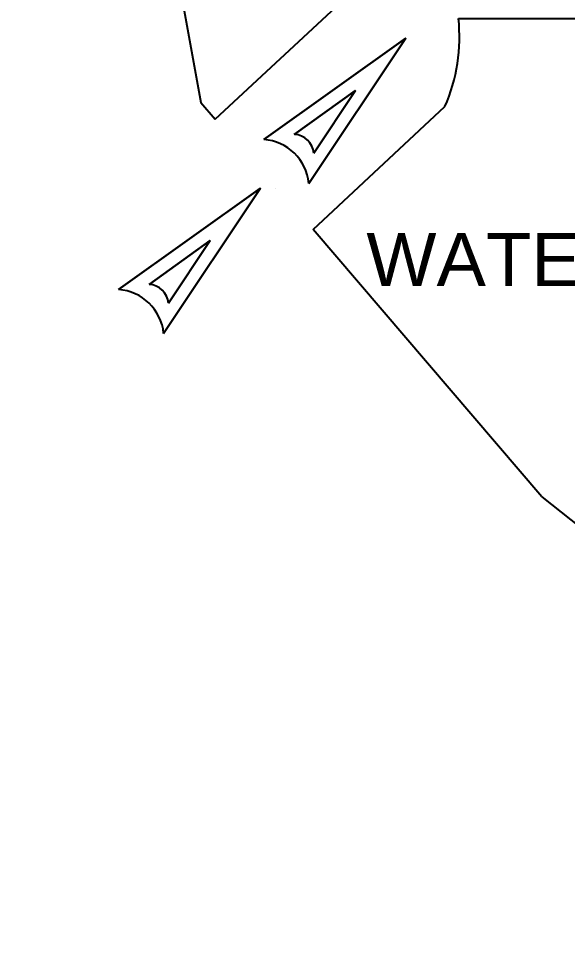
# Model space of a CAD drawing. Header units: metres. Extents: x 368 to 3789, y -155 to 1148.
# Drawn here: x 2074.4 to 2141, y 519.7 to 631.1 of the extents above; entities that cross this region are included whole.
import ezdxf

# ---------------------------------------------------------------- set-up
doc = ezdxf.new("R2010")
doc.units = ezdxf.units.M
doc.layers.add('freecads.com', color=7, linetype='Continuous')
doc.styles.get("Standard").update_dxf_attribs({"font": 'arial.ttf'})

msp = doc.modelspace()

# ---------------------------------------------------------------- linework, layer by layer
for p, q in [((2127.75, 631.06), (2317.96, 631.06)), ((2104.16, 616.38), (2121.37, 628.68)), ((2121.37, 628.68), (2109.62, 611.08)), ((2107.86, 617.02, 871.29), (2115.28, 622.32, 871.29)), ((2115.28, 622.32, 871.29), (2110.22, 614.74, 871.29)), ((2086.56, 598.22), (2103.77, 610.52)), ((2103.77, 610.52), (2092.03, 592.92)), ((2137.85, 573.15, 845.66), (2110.13, 605.52)), ((2090.27, 598.86, 871.29), (2097.68, 604.16, 871.29)), ((2097.68, 604.16, 871.29), (2092.62, 596.58, 871.29))]:
    msp.add_line(p, q)
at = {"elevation": 845.66}
for points in [[(2074.44, 742.35), (2096.54, 620.86), (2098.27, 618.86)], [(2137.85, 573.15), (2223.64, 505.15), (2283.67, 539)]]:
    msp.add_lwpolyline(points, dxfattribs=at)
msp.add_lwpolyline([(2098.27, 618.86), (2114.06, 633.54, -0.129696), (2124.83, 634.42)], format="xyb")
msp.add_lwpolyline([(2110.13, 605.52), (2126.1, 620.38)])
msp.add_lwpolyline([(2105.57, 610.43), (2105.57, 610.43)], close=True)
for centre, radius, start, end in [((2106.68, 628.84), 21.18, 336.4475, 6.0067), ((2103.77, 610.52), 5.88, 5.536, 86.2706), ((2107.7, 614.49, 871.29), 2.53, 5.536, 86.2706), ((2090.1, 596.33, 871.29), 2.53, 5.536, 86.2706), ((2086.18, 592.36), 5.88, 5.536, 86.2706)]:
    msp.add_arc(centre, radius, start, end)
at = {"layer": 'freecads.com'}
for p, q in [((2121.37, 628.68), (2104.16, 616.38)), ((2109.62, 611.08), (2121.37, 628.68)), ((2115.28, 622.32, 871.29), (2107.86, 617.02, 871.29)), ((2110.22, 614.74, 871.29), (2115.28, 622.32, 871.29)), ((2103.77, 610.52), (2086.56, 598.22)), ((2092.03, 592.92), (2103.77, 610.52)), ((2097.68, 604.16, 871.29), (2090.27, 598.86, 871.29)), ((2092.62, 596.58, 871.29), (2097.68, 604.16, 871.29))]:
    msp.add_line(p, q, dxfattribs=at)

# ---------------------------------------------------------------- texts
msp.add_text('WATER TREATMENT ', height=6.4351).set_placement((2116.59, 598.64, 1360.47))

doc.saveas('drawing.dxf')
